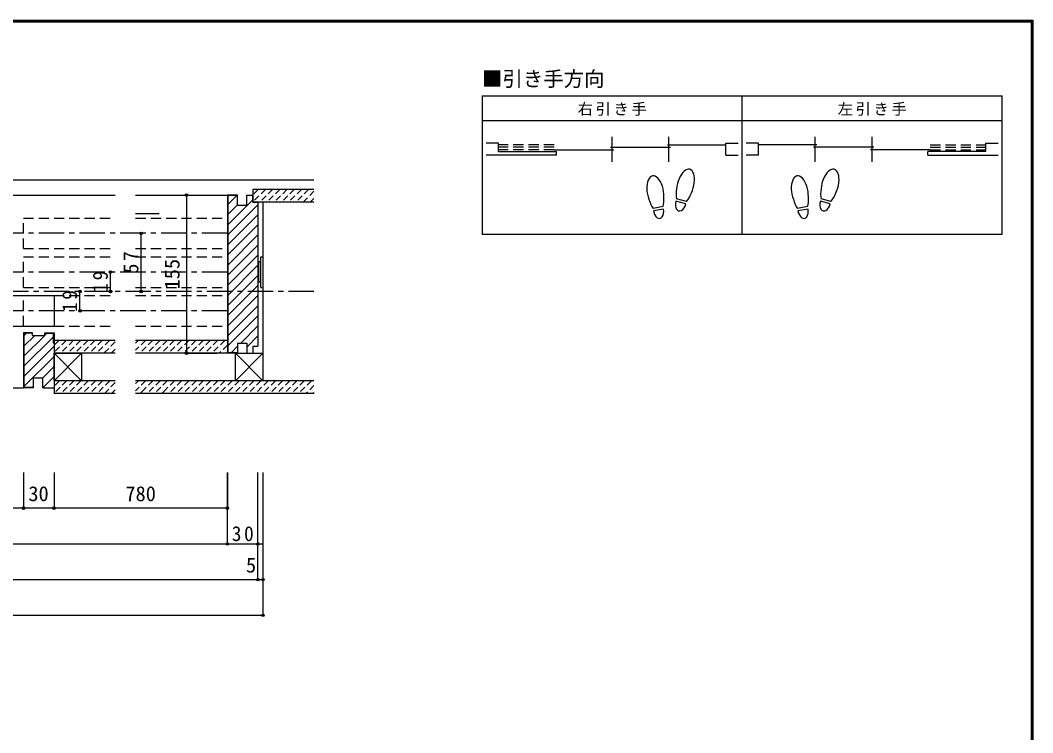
# Model space of a CAD drawing. Units: millimetres at full size, sheet at 1:5. Extents: x -973 to 977, y -701 to 696.
# Drawn here: x -16 to 977, y -2 to 696 of the extents above; entities that cross this region are included whole.
import ezdxf
from ezdxf.enums import TextEntityAlignment as Align

# ---------------------------------------------------------------- set-up
doc = ezdxf.new("R2010")
doc.units = ezdxf.units.MM
doc.header["$LTSCALE"] = 5
doc.header["$PDMODE"] = 32
doc.header["$PDSIZE"] = 2.5
for name, pattern in [('CHAIN1', [8, 5, -1, 1, -1]), ('DASHED1', [1.8, 1.2, -0.6]), ('DASHED2', [3, 2, -1])]:
    doc.linetypes.add(name, pattern=pattern)
for name, color, linetype in [('0-1_通り芯', 4, 'CHAIN1'), ('0-2_柱', 7, 'Continuous'), ('0-3_仕上げ', 2, 'Continuous'), ('0-4_枠', 3, 'Continuous'), ('0-6_扉', 6, 'Continuous'), ('0-7_金物', 7, 'Continuous'), ('0-8_戸当り', 3, 'Continuous'), ('0-A_文字', 7, 'Continuous'), ('0-B_寸法', 7, 'Continuous'), ('0-C_ハッチ', 4, 'Continuous'), ('F-1_枠', 6, 'Continuous')]:
    doc.layers.add(name, color=color, linetype=linetype)
doc.styles.add('ＭＳ ゴシック', font='')
doc.styles.get('ＭＳ ゴシック').set_extended_font_data('MS Gothic')

msp = doc.modelspace()

# ---------------------------------------------------------------- linework, layer by layer
at = {"layer": '0-1_通り芯'}
msp.add_line((271.653, 430), (-864.197, 430), dxfattribs=at)
at = {"layer": '0-2_柱'}
for p, q in [((221.629, 517.5), (221.629, 342.5)), ((16.653, 369.5), (43.653, 342.5)), ((43.653, 369.5), (16.653, 342.5)), ((16.653, 369.5), (43.653, 369.5)), ((16.653, 342.5), (16.653, 369.5)), ((43.653, 369.5), (43.653, 342.5)), ((194.629, 369.5), (221.629, 342.5)), ((221.629, 369.5), (194.629, 342.5)), ((194.629, 369.5), (221.629, 369.5)), ((194.629, 342.5), (194.629, 369.5)), ((43.653, 342.5), (16.653, 342.5)), ((221.629, 342.5), (194.629, 342.5))]:
    msp.add_line(p, q, dxfattribs=at)
at = {"layer": '0-3_仕上げ'}
for p, q in [((-864.197, 539.5), (271.653, 539.5)), ((271.653, 530), (211.653, 530)), ((211.653, 530), (211.653, 517.5)), ((271.653, 517.5), (211.653, 517.5)), ((76.653, 382), (16.653, 382)), ((16.653, 382), (16.653, 369.5)), ((186.653, 382), (96.653, 382)), ((76.653, 369.5), (16.653, 369.5)), ((186.653, 369.5), (96.653, 369.5)), ((76.653, 342.5), (16.653, 342.5)), ((16.653, 342.5), (16.653, 330)), ((271.653, 342.5), (96.653, 342.5)), ((76.653, 330), (16.653, 330)), ((271.653, 330), (96.653, 330))]:
    msp.add_line(p, q, dxfattribs=at)
at = {"layer": '0-4_枠', "color": 4}
for p, q in [((-147.619, 524.5), (76.653, 524.5)), ((96.653, 524.5), (186.653, 524.5)), ((96.653, 506.5), (119.795, 506.5)), ((-147.619, 335.5), (-13.347, 335.5))]:
    msp.add_line(p, q, dxfattribs=at)
at = {"layer": '0-4_枠'}
for p, q in [((186.653, 524.5), (186.653, 369.5)), ((196.653, 524.5), (186.653, 524.5)), ((187.153, 524), (187.153, 370)), ((196.653, 524), (187.153, 524)), ((196.653, 514.5), (196.653, 524.5)), ((205.653, 524.5), (211.653, 524.5)), ((211.653, 517.5), (211.653, 524.5)), ((211.653, 517.5), (216.653, 517.5)), ((216.653, 517.5), (216.653, 376.5)), ((-13.347, 389.5), (-13.347, 335.5)), ((-4.347, 389.5), (-13.347, 389.5)), ((-12.847, 389), (-12.847, 336)), ((-4.347, 389), (-12.847, 389)), ((-4.347, 387), (-4.347, 389.5)), ((7.653, 389.5), (16.653, 389.5)), ((7.653, 387), (7.653, 389.5)), ((7.653, 389), (16.153, 389)), ((16.153, 379.5), (16.153, 389)), ((16.653, 389.5), (16.653, 335.5)), ((-4.347, 387), (7.653, 387)), ((16.153, 379.5), (16.653, 379.5)), ((196.653, 379.5), (196.653, 369.5)), ((196.653, 369.5), (186.653, 369.5)), ((196.653, 370), (187.153, 370)), ((205.653, 369.5), (211.653, 369.5)), ((211.653, 376.5), (216.653, 376.5)), ((211.653, 376.5), (211.653, 369.5)), ((-3.347, 345.5), (5.653, 345.5)), ((-3.347, 335.5), (-3.347, 345.5)), ((5.653, 335.5), (5.653, 345.5)), ((-3.347, 335.5), (-13.347, 335.5)), ((-3.347, 336), (-12.847, 336)), ((5.653, 335.5), (16.653, 335.5))]:
    msp.add_line(p, q, dxfattribs=at)
for points in [[(196.653, 514.5), (205.653, 514.5), (205.653, 524.5)], [(196.653, 379.5), (205.653, 379.5), (205.653, 369.5)]]:
    msp.add_lwpolyline(points, dxfattribs=at)
at = {"layer": '0-6_扉', "color": 2, "linetype": 'DASHED2'}
for p, q in [((-13.347, 502), (76.653, 502)), ((-13.347, 472), (-13.347, 502)), ((96.653, 502), (186.653, 502)), ((186.653, 502), (186.653, 472)), ((-13.347, 472), (76.653, 472)), ((96.653, 472), (186.653, 472)), ((-13.347, 464), (76.653, 464)), ((-13.347, 434), (-13.347, 464)), ((96.653, 464), (186.653, 464)), ((186.653, 464), (186.653, 434)), ((-13.347, 434), (76.653, 434)), ((96.653, 434), (186.653, 434)), ((-13.347, 426), (76.653, 426)), ((-13.347, 396), (-13.347, 426)), ((96.653, 426), (186.653, 426)), ((186.653, 426), (186.653, 396)), ((-13.347, 396), (76.653, 396)), ((96.653, 396), (186.653, 396))]:
    msp.add_line(p, q, dxfattribs=at)
at = {"layer": '0-6_扉'}
for p, q in [((-147.619, 426), (16.653, 426)), ((16.653, 426), (16.653, 396)), ((-147.619, 396), (16.653, 396))]:
    msp.add_line(p, q, dxfattribs=at)
at = {"layer": '0-7_金物'}
for p, q in [((217.629, 458.004), (216.653, 458.004)), ((219.629, 459.004), (217.629, 459.004)), ((217.629, 439.004), (217.629, 459.004)), ((219.629, 464.004), (221.629, 464.004)), ((219.629, 434.004), (219.629, 464.004)), ((221.629, 464.004), (221.629, 434.004)), ((217.629, 439.971), (216.653, 439.971)), ((219.629, 439.004), (217.629, 439.004)), ((219.629, 434.004), (221.629, 434.004))]:
    msp.add_line(p, q, dxfattribs=at)
at = {"layer": '0-8_戸当り'}
for p, q in [((564.072, 556.931), (564.072, 581.731)), ((619.833, 556.931), (619.833, 581.731)), ((763.356, 556.931), (763.356, 581.731)), ((819.117, 556.931), (819.117, 581.731)), ((636.323, 515.799), (626.631, 518.396)), ((636.945, 518.117), (627.253, 520.714)), ((778.051, 515.799), (768.359, 518.396)), ((778.672, 518.117), (768.98, 520.714)), ((614.075, 513.138), (604.193, 511.396)), ((614.492, 510.775), (604.61, 509.032)), ((755.802, 513.138), (745.921, 511.396)), ((756.219, 510.775), (746.338, 509.032))]:
    msp.add_line(p, q, dxfattribs=at)
at = {"layer": '0-8_戸当り', "linetype": 'DASHED2'}
for p, q in [((507.111, 573.731), (452.55, 573.731)), ((507.111, 571.331), (452.55, 571.331)), ((507.111, 568.931), (452.55, 568.931)), ((876.078, 573.731), (930.639, 573.731)), ((876.078, 571.331), (930.639, 571.331)), ((876.078, 568.931), (930.639, 568.931))]:
    msp.add_line(p, q, dxfattribs=at)
at = {"layer": '0-8_戸当り', "color": 2}
for p, q in [((452.55, 567.131), (509.511, 567.131)), ((507.111, 568.931), (565.672, 568.931)), ((509.511, 563.531), (509.511, 567.131)), ((562.472, 571.331), (621.433, 571.331)), ((618.233, 573.731), (675.595, 573.731)), ((764.956, 573.731), (707.595, 573.731)), ((820.717, 571.331), (761.756, 571.331)), ((876.078, 568.931), (817.517, 568.931)), ((873.678, 563.531), (873.678, 567.131)), ((930.639, 567.131), (873.678, 567.131)), ((509.511, 563.531), (440.55, 563.531)), ((675.595, 563.531), (687.595, 563.531)), ((707.595, 563.531), (695.595, 563.531)), ((873.678, 563.531), (942.639, 563.531))]:
    msp.add_line(p, q, dxfattribs=at)
for points in [[(452.55, 567.131), (452.55, 575.331), (440.55, 575.331)], [(675.595, 563.531), (675.595, 575.331), (687.595, 575.331)], [(707.595, 563.531), (707.595, 575.331), (695.595, 575.331)], [(930.639, 567.131), (930.639, 575.331), (942.639, 575.331)]]:
    msp.add_lwpolyline(points, dxfattribs=at)
at = {"layer": '0-8_戸当り'}
for centre, major_axis, ratio, start_param, end_param in [((636.082, 534.282), (4.165, 15.544), 0.5, 4.3405914, 8.2257792), ((777.809, 534.282), (4.165, 15.544), 0.5, 4.3405914, 8.2257792), ((606.462, 527.423), (-2.794, 15.847), 0.5, 4.3405914, 8.2257792), ((748.189, 527.423), (-2.794, 15.847), 0.5, 4.3405914, 8.2257792), ((635.963, 533.837), (5.047, 18.835), 0.4, 1.8506333, 2.4428768), ((635.963, 533.837), (5.047, 18.835), 0.4, 3.8403085, 4.432552), ((777.69, 533.837), (5.047, 18.835), 0.4, 1.8506333, 2.4428768), ((777.69, 533.837), (5.047, 18.835), 0.4, 3.8403085, 4.432552), ((606.542, 526.97), (-3.386, 19.203), 0.4, 1.8506333, 2.4428768), ((606.542, 526.97), (-3.386, 19.203), 0.4, 3.8403085, 4.432552), ((631.477, 517.098), (2.164, 8.077), 0.6, 1.5707963, 4.712389), ((748.269, 526.97), (-3.386, 19.203), 0.4, 1.8506333, 2.4428768), ((748.269, 526.97), (-3.386, 19.203), 0.4, 3.8403085, 4.432552), ((773.205, 517.098), (2.164, 8.077), 0.6, 1.5707963, 4.712389), ((609.551, 509.904), (-1.452, 8.235), 0.6, 1.5707963, 4.712389), ((751.278, 509.904), (-1.452, 8.235), 0.6, 1.5707963, 4.712389)]:
    msp.add_ellipse(centre, major_axis=major_axis, ratio=ratio, start_param=start_param, end_param=end_param, dxfattribs=at)
at = {"layer": '0-A_文字', "color": 3}
for p, q in [((436.55, 621.667), (436.55, 485.984)), ((436.55, 621.667), (946.639, 621.667)), ((691.595, 485.984), (691.595, 621.667)), ((946.639, 485.984), (946.639, 621.667)), ((436.55, 597.667), (946.639, 597.667)), ((946.639, 485.984), (436.55, 485.984))]:
    msp.add_line(p, q, dxfattribs=at)
at = {"layer": '0-B_寸法', "color": 4}
for p, q in [((146.653, 524.5), (176.653, 524.5)), ((146.653, 524.5), (146.653, 369.5)), ((102.082, 430), (102.082, 487)), ((72.082, 430), (72.082, 449)), ((42.082, 411), (42.082, 430)), ((146.653, 369.5), (176.653, 369.5)), ((-13.347, 252.572), (-13.347, 217.572)), ((16.653, 252.572), (16.653, 217.572)), ((186.653, 182.572), (186.653, 252.572)), ((186.653, 252.572), (186.653, 217.572)), ((216.653, 147.572), (216.653, 252.572)), ((221.653, 112.572), (221.653, 252.572)), ((186.653, 217.572), (-779.197, 217.572)), ((-809.197, 182.572), (221.653, 182.572)), ((-814.197, 147.572), (221.653, 147.572)), ((221.653, 112.572), (-814.197, 112.572))]:
    msp.add_line(p, q, dxfattribs=at)
at = {"layer": '0-B_寸法', "color": 4, "linetype": 'CHAIN1'}
for p, q in [((186.653, 487), (-790.197, 487)), ((186.653, 449), (-525.914, 449)), ((186.653, 411), (-269.63, 411))]:
    msp.add_line(p, q, dxfattribs=at)
at = {"layer": '0-B_寸法'}
for p in [(146.653, 524.5), (102.082, 487), (72.082, 449), (42.082, 430), (72.082, 430), (102.082, 430), (42.082, 411), (146.653, 369.5), (-13.347, 217.572), (16.653, 217.572), (186.653, 217.572), (186.653, 182.572), (216.653, 182.572), (216.653, 147.572), (221.653, 147.572), (221.653, 112.572)]:
    msp.add_point(p, dxfattribs=at)
at = {"layer": '0-C_ハッチ', "linetype": 'DASHED1'}
for p, q in [((223.952, 530), (211.653, 517.701)), ((216.881, 530), (211.653, 524.772)), ((231.023, 530), (218.523, 517.5)), ((238.094, 530), (225.594, 517.5)), ((245.166, 530), (232.666, 517.5)), ((252.237, 530), (239.737, 517.5)), ((259.308, 530), (246.808, 517.5)), ((266.379, 530), (253.879, 517.5)), ((271.653, 528.203), (260.95, 517.5)), ((271.653, 521.132), (268.021, 517.5)), ((28.519, 382), (16.653, 370.134)), ((21.448, 382), (16.653, 377.205)), ((35.59, 382), (23.09, 369.5)), ((42.661, 382), (30.161, 369.5)), ((49.732, 382), (37.232, 369.5)), ((56.803, 382), (44.303, 369.5)), ((63.874, 382), (51.374, 369.5)), ((70.945, 382), (58.445, 369.5)), ((76.653, 380.637), (65.516, 369.5)), ((106.301, 382), (96.653, 372.352)), ((99.23, 382), (96.653, 379.423)), ((113.372, 382), (100.872, 369.5)), ((120.443, 382), (107.943, 369.5)), ((127.514, 382), (115.014, 369.5)), ((134.585, 382), (122.085, 369.5)), ((141.656, 382), (129.156, 369.5)), ((148.727, 382), (136.227, 369.5)), ((155.798, 382), (143.298, 369.5)), ((162.869, 382), (150.369, 369.5)), ((169.94, 382), (157.44, 369.5)), ((177.011, 382), (164.511, 369.5)), ((184.082, 382), (171.582, 369.5)), ((186.653, 377.5), (178.653, 369.5)), ((76.653, 373.566), (72.587, 369.5)), ((186.653, 370.428), (185.725, 369.5)), ((28.952, 342.5), (16.653, 330.201)), ((21.881, 342.5), (16.653, 337.272)), ((36.023, 342.5), (23.523, 330)), ((43.094, 342.5), (30.594, 330)), ((50.165, 342.5), (37.665, 330)), ((57.236, 342.5), (44.736, 330)), ((64.308, 342.5), (51.808, 330)), ((71.379, 342.5), (58.879, 330)), ((76.653, 340.703), (65.95, 330)), ((99.404, 342.5), (96.653, 339.749)), ((106.475, 342.5), (96.653, 332.678)), ((113.546, 342.5), (104.412, 333.366)), ((120.617, 342.5), (108.117, 330)), ((127.688, 342.5), (115.188, 330)), ((134.759, 342.5), (125.626, 333.366)), ((141.83, 342.5), (129.33, 330)), ((148.901, 342.5), (136.401, 330)), ((155.972, 342.5), (143.472, 330)), ((163.043, 342.5), (150.543, 330)), ((170.114, 342.5), (157.614, 330)), ((177.186, 342.5), (164.686, 330)), ((184.257, 342.5), (171.757, 330)), ((191.328, 342.5), (178.828, 330)), ((198.399, 342.5), (185.899, 330)), ((205.47, 342.5), (192.97, 330)), ((212.541, 342.5), (200.041, 330)), ((219.612, 342.5), (207.112, 330)), ((226.683, 342.5), (214.183, 330)), ((233.754, 342.5), (221.254, 330)), ((240.825, 342.5), (228.325, 330)), ((247.896, 342.5), (235.396, 330)), ((254.967, 342.5), (242.467, 330)), ((262.038, 342.5), (249.538, 330)), ((269.109, 342.5), (256.609, 330)), ((271.653, 337.973), (263.68, 330)), ((76.653, 333.632), (73.021, 330)), ((104.412, 333.366), (101.046, 330)), ((125.626, 333.366), (122.259, 330)), ((271.653, 330.902), (270.752, 330))]:
    msp.add_line(p, q, dxfattribs=at)
at = {"layer": '0-C_ハッチ'}
for p, q in [((187.153, 515.268), (195.885, 524)), ((187.153, 495.469), (211.653, 519.969)), ((205.653, 523.868), (206.285, 524.5)), ((187.153, 485.569), (216.653, 515.069)), ((187.153, 505.368), (196.653, 514.868)), ((187.153, 475.67), (216.653, 505.17)), ((187.153, 465.77), (216.653, 495.27)), ((187.153, 455.871), (216.653, 485.371)), ((187.153, 445.971), (216.653, 475.471)), ((187.153, 436.072), (216.653, 465.572)), ((187.153, 426.172), (216.653, 455.672)), ((187.153, 416.273), (216.653, 445.773)), ((187.153, 406.373), (216.653, 435.873)), ((187.153, 396.474), (216.653, 425.974)), ((187.153, 386.574), (216.653, 416.074)), ((187.153, 376.675), (216.653, 406.175)), ((-12.847, 386.376), (-10.223, 389)), ((7.653, 387.077), (9.576, 389)), ((199.878, 379.5), (216.653, 396.275)), ((-12.847, 376.477), (-2.324, 387)), ((-12.847, 366.577), (7.576, 387)), ((-12.847, 356.678), (16.153, 385.678)), ((205.653, 375.376), (216.653, 386.376)), ((-12.847, 346.778), (16.653, 376.278)), ((190.378, 370), (196.653, 376.275)), ((-12.847, 336.879), (16.653, 366.379)), ((5.653, 345.479), (16.653, 356.479)), ((5.653, 335.58), (16.653, 346.58)), ((-3.826, 336), (-3.347, 336.479))]:
    msp.add_line(p, q, dxfattribs=at)
at = {"layer": 'F-1_枠'}
for p, q in [((-973.347, 695.833), (976.653, 695.833)), ((974.986, 695.833), (974.986, -700.833)), ((975.82, 695.833), (975.82, -700.833)), ((976.653, 695.833), (976.653, -700.833)), ((-973.347, 695), (976.653, 695)), ((-973.347, 694.167), (976.653, 694.167))]:
    msp.add_line(p, q, dxfattribs=at)

# ---------------------------------------------------------------- texts
at = {"layer": '0-A_文字', "style": 'ＭＳ ゴシック'}
msp.add_text('■引き手方向', height=14.66, dxfattribs=at).set_placement((436.55, 626.667), align=Align.BOTTOM_LEFT)
at = {"layer": '0-A_文字', "char_height": 11, "attachment_point": 7, "style": 'ＭＳ ゴシック'}
for s, insert in [('\\T1.17;右引き手', (530.322, 602.167)), ('\\T1.17;左引き手', (785.367, 602.167))]:
    msp.add_mtext(s, dxfattribs=dict(at, insert=insert))
at = {"layer": '0-B_寸法', "style": 'ＭＳ ゴシック'}
msp.add_text('155', height=14.66, rotation=90, dxfattribs=at).set_placement((144.153, 432), align=Align.BOTTOM_LEFT)
for s, p in [('30', (-8.508, 220.072)), ('780', (86.653, 220.072)), ('5', (204.936, 150.072))]:
    msp.add_text(s, height=14.66, dxfattribs=at).set_placement(p, align=Align.BOTTOM_LEFT)
at = {"layer": '0-B_寸法', "char_height": 14.66, "attachment_point": 7, "rotation": 90, "style": 'ＭＳ ゴシック'}
for s, insert in [('\\T1.27;\\W0.95;57', (99.582, 447.875)), ('\\T1.27;\\W0.95;19', (69.582, 428.875)), ('\\T1.27;\\W0.95;19', (39.582, 409.875))]:
    msp.add_mtext(s, dxfattribs=dict(at, insert=insert))
at = {"layer": '0-B_寸法', "insert": (191.028, 185.072), "char_height": 14.66, "attachment_point": 7, "style": 'ＭＳ ゴシック'}
msp.add_mtext('\\T1.27;\\W0.95;30', dxfattribs=at)

doc.saveas('drawing.dxf')
